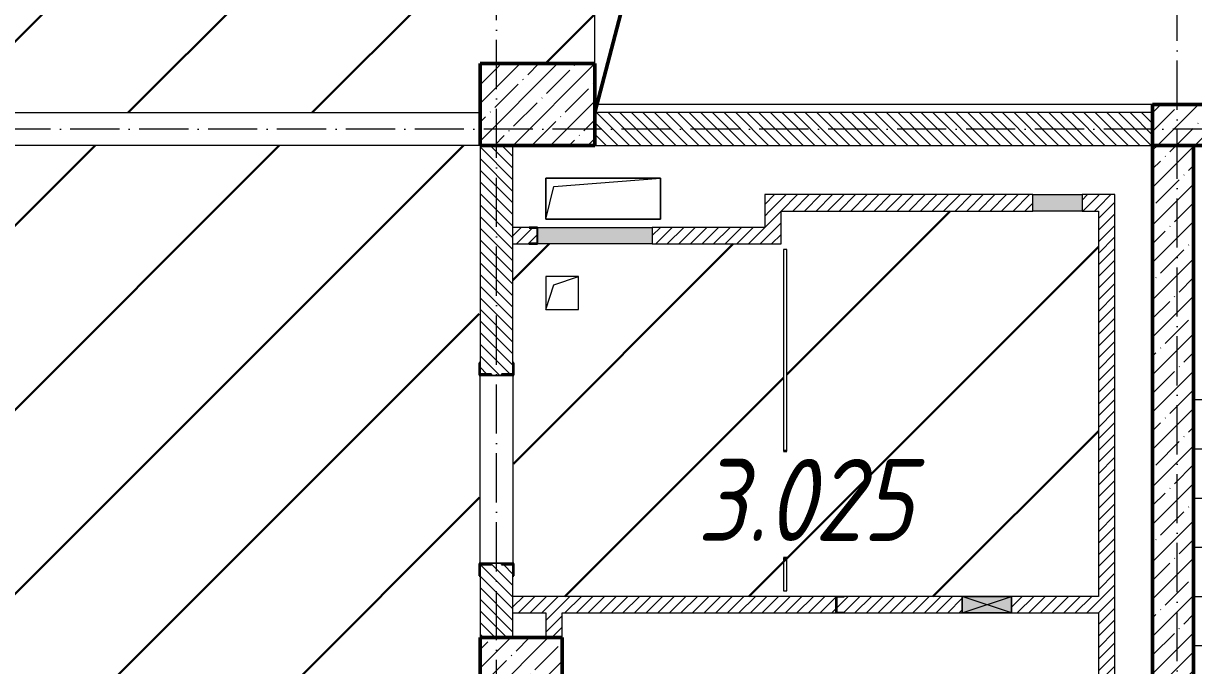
# Model space of a CAD drawing. Header units: millimetres. Extents: x -17017 to 628417, y -109036 to 199237.
# Drawn here: x 374236 to 381371, y -34854 to -30938 of the extents above; entities that cross this region are included whole.
import ezdxf

# ---------------------------------------------------------------- set-up
doc = ezdxf.new("R2010")
doc.units = ezdxf.units.MM
doc.linetypes.add('50_200_ШТРИХ_1Т_ш5_п1_п1_', pattern=[700, 500, -100, 0, -100])
for name, color, linetype, lineweight in [('A-DETL-____-OTLN-1', 7, 'Continuous', 50), ('A-DETL-GENF-OTLN', 7, 'Continuous', 9), ('A-DOOR-OPNG-MCUT', 7, 'Continuous', 35), ('A-FLOR-____-OTLN', 7, 'Continuous', 9), ('A-GENM-____-MCUT', 7, 'Continuous', 25), ('A-GENM-____-OTLN', 7, 'Continuous', 9), ('A-GENM-____-OTLN-1', 7, 'Continuous', 25), ('A-GLAZ-____-OTLN', 7, 'Continuous', 9), ('A-WALL-____-MCUT', 7, 'Continuous', 13), ('A-WALL-____-MCUT-2', 7, 'Continuous', 50), ('A-WALL-____-PATT-1', 7, 'Continuous', 9), ('A-WALL-FNSH-MCUT-1', 7, 'Continuous', 9), ('I-WALL-____-OTLN', 7, 'Continuous', 9), ('S-COLS-____-MCUT', 7, 'Continuous', 50), ('S-COLS-____-OTLN', 7, 'Continuous', 9), ('S-GRID-____-OTLN-1', 7, '50_200_ШТРИХ_1Т_ш5_п1_п1_', 9), ('S-STRS-____-OTLN-1', 7, 'Continuous', 9), ('Марки помещений', 7, 'Continuous', 9), ('стяжа', 7, 'Continuous', 30)]:
    doc.layers.add(name, color=color, linetype=linetype, lineweight=lineweight)
doc.layers.add('A-DOOR-____-OTLN-1', color=7, linetype='Continuous', lineweight=9, true_color=0xffffff)
doc.styles.add('ISOCPEUR_I_2', font='isocpeui.ttf', dxfattribs={"width": 0.85, "height": 2.3})
pattern_1 = [(135, (283770.707, -86863.456), (-35.35534, -35.35534), [])]
pattern_2 = [(45, (283770.707, -86863.456), (-35.35534, 35.35534), [])]
pattern_3 = [(45, (283770.7, -86863.46), (-114.04925, 114.04925), []), (45, (283884.76, -86863.46), (-114.04925, 114.04925), [201.612, -40.322, 3.353, -36.97])]

# ---------------------------------------------------------------- blocks, each defined once
blk = doc.blocks.new('BSC_Колонна _Прямоугольная - 500х700-V110-АР1_План отверстий 3 этажа в осях 1-64_Ю-ЯЯ')
at = {"layer": 'S-COLS-____-OTLN'}
h = blk.add_hatch(dxfattribs=at)
h.set_pattern_fill('FP_115', color=256, style=0, pattern_type=2)
h.set_pattern_definition([(315, (-55431.04, 93600), (114.04925, 114.04925), []), (315, (-55431.04, 93485.95), (114.04925, 114.04925), [201.613, -40.323, 3.353, -36.97])])
h.paths.add_polyline_path([(-250, 350), (-250, -350), (250, -350), (250, 350)], flags=0)
at = {"layer": 'S-COLS-____-MCUT'}
for p, q in [((250, 350), (-250, 350)), ((-250, 350), (-250, -350)), ((250, -350), (250, 350)), ((-250, -350), (250, -350))]:
    blk.add_line(p, q, dxfattribs=at)
blk = doc.blocks.new('BSC_Колонна _Прямоугольная - 500х500-V146-АР1_План отверстий 3 этажа в осях 1-64_Ю-ЯЯ')
at = {"layer": 'S-COLS-____-OTLN'}
h = blk.add_hatch(dxfattribs=at)
h.set_pattern_fill('FP_151', color=256, style=0, pattern_type=2)
h.set_pattern_definition([(45, (-93500, -51931.04), (-114.04925, 114.04925), []), (45, (-93385.95, -51931.04), (-114.04925, 114.04925), [201.613, -40.323, 3.353, -36.97])])
h.paths.add_polyline_path([(-250, -250), (250, -250), (250, 250), (-250, 250)], flags=0)
at = {"layer": 'S-COLS-____-MCUT'}
for p, q in [((250, 250), (-250, 250)), ((-250, 250), (-250, -250)), ((250, -250), (250, 250)), ((-250, -250), (250, -250))]:
    blk.add_line(p, q, dxfattribs=at)
blk = doc.blocks.new('DOR_ДУ_распашная__1Ст_Прямоугольная_ШЕР - Вн_650х2100h_Кабинки С_у-19996353-АР1_План отверстий 3 этажа в осях 1-64_Ю-ЯЯ')
at = {"layer": 'A-DOOR-OPNG-MCUT'}
for p, q in [((-325, 10), (-325, -10)), ((325, -10), (325, 10))]:
    blk.add_line(p, q, dxfattribs=at)
blk = doc.blocks.new('154_Стойка_СКБ_Уголок - СМ-2180_200-28268025-АР1_План отверстий 3 этажа в осях 1-64_Ю-ЯЯ')
at = {"layer": 'A-GENM-____-MCUT'}
for p, q in [((125, 156), (125, 81)), ((200, 156), (125, 156)), ((131, 81), (131, 150)), ((131, 150), (200, 150)), ((200, 150), (200, 156)), ((125, 81), (131, 81)), ((131, 19), (125, 19)), ((125, 19), (125, -56)), ((131, -50), (131, 19)), ((125, -56), (200, -56)), ((200, -50), (131, -50)), ((200, -56), (200, -50))]:
    blk.add_line(p, q, dxfattribs=at)
blk = doc.blocks.new('Стойка_Влож_Полоса боковая - Полоса-28213942-АР1_План отверстий 3 этажа в осях 1-64_Ю-ЯЯ')
at = {"layer": 'A-GENM-____-OTLN'}
for p, q in [((-5, 60), (0, 60)), ((-5, -60), (-5, 60)), ((0, -60), (-5, -60))]:
    blk.add_line(p, q, dxfattribs=at)
blk = doc.blocks.new('154_Фахверк_СКБ_Швеллер - Тип_100_3960-28336563-АР1_План отверстий 3 этажа в осях 1-64_Ю-ЯЯ')
at = {"layer": 'A-GENM-____-MCUT'}
for p, q in [((125, 50), (175, 50)), ((125, -50), (125, 50)), ((128, 47), (128, -47)), ((175, 47), (128, 47)), ((175, 50), (175, 47)), ((175, -50), (125, -50)), ((128, -47), (175, -47)), ((175, -47), (175, -50))]:
    blk.add_line(p, q, dxfattribs=at)
blk = doc.blocks.new('AR_Отверстие Ниша - Лючок-32405746-АР1_План отверстий 3 этажа в осях 1-64_Ю-ЯЯ')
at = {"layer": 'A-GLAZ-____-OTLN'}
blk.add_hatch(color=256, dxfattribs=at).paths.add_polyline_path([(-350, 50), (-350, -50), (350, -50), (350, 50)], flags=0)
for p, q in [((-350, 50), (350, 50)), ((-350, -50), (-350, 50)), ((350, -50), (-350, -50))]:
    blk.add_line(p, q, dxfattribs=at)
blk = doc.blocks.new('AR_Отверстие Ниша - Лючок-32405226-АР1_План отверстий 3 этажа в осях 1-64_Ю-ЯЯ')
at = {"layer": 'A-GLAZ-____-OTLN'}
blk.add_hatch(color=256, dxfattribs=at).paths.add_polyline_path([(150, 50), (-150, 50), (-150, -50), (150, -50)], flags=0)
for p, q in [((-150, 50), (150, 50)), ((-150, -50), (-150, 50)), ((150, 50), (150, -50)), ((150, -50), (-150, -50))]:
    blk.add_line(p, q, dxfattribs=at)
blk = doc.blocks.new('154_Фахверк_СКБ_Швеллер - Тип_100_3960_зеркало-29806508-АР1_План отверстий 3 этажа в осях 1-64_Ю-ЯЯ')
at = {"layer": 'A-GENM-____-MCUT'}
for p, q in [((175, 50), (125, 50)), ((125, 50), (125, -50)), ((128, 47), (175, 47)), ((128, -47), (128, 47)), ((175, 47), (175, 50)), ((125, -50), (175, -50)), ((175, -47), (128, -47)), ((175, -50), (175, -47))]:
    blk.add_line(p, q, dxfattribs=at)
blk = doc.blocks.new('AR_Отверстие прямоугольное _в плите_ - AR_Отверстие прямоугольное _в плите_-30459207-АР1_План отверстий 3 этажа в осях 1-64_Ю-ЯЯ')
at = {"layer": 'A-GENM-____-OTLN'}
for p, q in [((100, 100), (-100, 100)), ((-100, 100), (-100, -100)), ((-50, 50), (100, 100)), ((100, -100), (100, 100)), ((-100, -100), (-50, 50)), ((-100, -100), (100, -100))]:
    blk.add_line(p, q, dxfattribs=at)
blk = doc.blocks.new('AR_Отверстие прямоугольное _в плите_ - AR_Отверстие прямоугольное _в плите_-30459221-АР1_План отверстий 3 этажа в осях 1-64_Ю-ЯЯ')
at = {"layer": 'A-GENM-____-OTLN'}
for p, q in [((350, 125), (-350, 125)), ((-350, 125), (-350, -125)), ((-350, -125), (-300, 75)), ((-300, 75), (350, 125)), ((350, -125), (350, 125)), ((-350, -125), (350, -125))]:
    blk.add_line(p, q, dxfattribs=at)
blk = doc.blocks.new('AR_Отверстие прямоугольное _в стене__БезПР - AR_Отверстие прямоугольное _в стене__БезПР-36899387-АР1_План отверстий 3 этажа в осях 1-64_Ю-ЯЯ')
at = {"layer": 'A-GLAZ-____-OTLN'}
blk.add_hatch(color=256, dxfattribs=at).paths.add_polyline_path([(150, 50), (-150, 50), (-150, -50), (150, -50)], flags=0)
at = {"layer": 'A-DETL-GENF-OTLN'}
for p, q in [((-150, -50), (-150, 50)), ((-150, 50), (150, 50)), ((150, 50), (-150, -50)), ((-150, 50), (150, -50)), ((150, 50), (-150, 50)), ((-150, 50), (-150, -50)), ((150, 50), (150, -50)), ((150, -50), (150, 50)), ((150, -50), (-150, -50)), ((-150, -50), (150, -50))]:
    blk.add_line(p, q, dxfattribs=at)
at = {"layer": 'A-GLAZ-____-OTLN'}
blk.add_line((150, 50), (-150, 50), dxfattribs=at)
blk = doc.blocks.new('3эт')
at = {"layer": 'S-GRID-____-OTLN-1', "color": 251, "ltscale": 0.6, "true_color": 0x636466}
for p, q in [((377120.7, -46882.4), (377120.7, 4029.4)), ((381270.7, -37346.8), (381270.7, 4029.4)), ((387845.1, -31582.4), (279101.9, -31582.4))]:
    blk.add_line(p, q, dxfattribs=at)

msp = doc.modelspace()

# ---------------------------------------------------------------- hatches: boundary and pattern name
at = {"layer": 'A-WALL-____-PATT-1'}
h = msp.add_hatch(dxfattribs=at)
h.set_pattern_fill('FP_12', color=256, style=0, pattern_type=2)
h.set_pattern_definition(pattern_3)
h.paths.add_polyline_path([(384520.7, -31682.4), (384520.7, -31432.4), (381120.7, -31432.4), (381120.7, -31682.4), (382734.7, -31682.4)], flags=0)
h = msp.add_hatch(dxfattribs=at)
h.set_pattern_fill('FP_9', color=256, style=0, pattern_type=2)
h.set_pattern_definition(pattern_1)
h.paths.add_polyline_path([(381120.7, -31682.4), (381120.7, -31482.4), (377720.7, -31482.4), (377720.7, -31682.4), (379199.8, -31682.4)], flags=0)
h = msp.add_hatch(dxfattribs=at)
h.set_pattern_fill('FP_9', color=256, style=0, pattern_type=2)
h.set_pattern_definition(pattern_1)
h.paths.add_polyline_path([(377089.7, -34682.4), (377220.7, -34682.4), (377220.7, -34238.4), (377151.7, -34238.4), (377151.7, -34232.4), (377089.7, -34232.4), (377089.7, -34238.4), (377020.7, -34238.4), (377020.7, -34682.4)], flags=0)
h.paths.add_polyline_path([(377089.7, -33082.4), (377151.7, -33082.4), (377151.7, -33076.4), (377220.7, -33076.4), (377220.7, -31682.4), (377020.7, -31682.4), (377020.7, -33076.4), (377089.7, -33076.4)], flags=0)
h = msp.add_hatch(dxfattribs=at)
h.set_pattern_fill('FP_12', color=256, style=0, pattern_type=2)
h.set_pattern_definition(pattern_3)
h.paths.add_polyline_path([(381120.7, -36882.4), (381370.7, -36882.4), (381370.7, -31682.4), (381120.7, -31682.4), (381120.7, -36097.9)], flags=0)
h = msp.add_hatch(dxfattribs=at)
h.set_pattern_fill('FP_8', color=256, style=0, pattern_type=2)
h.set_pattern_definition(pattern_2)
h.paths.add_polyline_path([(380690.7, -32082.4), (380790.7, -32082.4), (380790.7, -31982.4), (380690.7, -31982.4), (380690.7, -31987.6)], flags=0)
h.paths.add_polyline_path([(378855.7, -32082.4), (380390.7, -32082.4), (380390.7, -31982.4), (378755.7, -31982.4), (378755.7, -32082.4)], flags=0)
h = msp.add_hatch(dxfattribs=at)
h.set_pattern_fill('FP_8', color=256, style=0, pattern_type=2)
h.set_pattern_definition(pattern_2)
h.paths.add_polyline_path([(380890.7, -36382.4), (380890.7, -36082.4), (380790.7, -36082.4), (380790.7, -36382.4), (380865.7, -36382.4)], flags=0)
h.paths.add_polyline_path([(380852.9, -35582.4), (380890.7, -35582.4), (380890.7, -31982.4), (380790.7, -31982.4), (380790.7, -35582.4), (380850.7, -35582.4)], flags=0)
h = msp.add_hatch(dxfattribs=at)
h.set_pattern_fill('FP_8', color=256, style=0, pattern_type=2)
h.set_pattern_definition(pattern_2)
h.paths.add_polyline_path([(378855.7, -32282.4), (378855.7, -32082.4), (378755.7, -32082.4), (378755.7, -32282.4)], flags=0)
h = msp.add_hatch(dxfattribs=at)
h.set_pattern_fill('FP_8', color=256, style=0, pattern_type=2)
h.set_pattern_definition(pattern_2)
h.paths.add_polyline_path([(377320.7, -32282.4), (377320.7, -32279.4), (377367.7, -32279.4), (377367.7, -32185.4), (377320.7, -32185.4), (377320.7, -32182.4), (377220.7, -32182.4), (377220.7, -32282.4)], flags=0)
h.paths.add_polyline_path([(378755.7, -32282.4), (378755.7, -32182.4), (378070.7, -32182.4), (378070.7, -32282.4)], flags=0)
h = msp.add_hatch(dxfattribs=at)
h.set_pattern_fill('FP_8', color=256, style=0, pattern_type=2)
h.set_pattern_definition(pattern_2)
h.paths.add_polyline_path([(380260.7, -34532.4), (380790.7, -34532.4), (380790.7, -34432.4), (380260.7, -34432.4), (380260.7, -34448.6)], flags=0)
h.paths.add_polyline_path([(379960.7, -34532.4), (379960.7, -34432.4), (379240.7, -34432.4), (379240.7, -34435.4), (379193.7, -34435.4), (379193.7, -34529.4), (379240.7, -34529.4), (379240.7, -34532.4)], flags=0)
h.paths.add_polyline_path([(377520.7, -34532.4), (379190.7, -34532.4), (379190.7, -34432.4), (377220.7, -34432.4), (377220.7, -34532.4), (377432.3, -34532.4)], flags=0)
h = msp.add_hatch(dxfattribs=at)
h.set_pattern_fill('FP_8', color=256, style=0, pattern_type=2)
h.set_pattern_definition(pattern_2)
h.paths.add_polyline_path([(377420.7, -34682.4), (377520.7, -34682.4), (377520.7, -34532.4), (377420.7, -34532.4)], flags=0)
at = {"layer": 'стяжа'}
h = msp.add_hatch(dxfattribs=at)
h.set_pattern_fill('ANSI31', color=5, scale=250)
h.paths.add_polyline_path([(375220.7, -13632.4), (377020.7, -13632.4), (377020.7, -13132.4), (377720.7, -13132.4), (377720.7, -7782.4), (377020.7, -7782.4), (377020.7, -7282.4), (377720.7, -7282.4), (377720.7, -6032.4), (376220.7, -6032.4), (376020.7, -6032.4), (376020.7, -5932.4), (376020.7, -4632.4), (376020.7, -4432.4), (376020.7, -3707.4), (376014.7, -3707.4), (376014.7, -3632.4), (376014.7, -3626.4), (376014.7, -3557.4), (376020.7, -2032.4), (376014.7, -2032.4), (376014.7, -1957.4), (376020.7, -1432.4), (375595.7, -1432.4), (375595.7, -1438.4), (375520.7, -1438.4), (375520.7, -1432.4), (373020.7, -1432.4), (373020.7, -1682.4), (372520.7, -1682.4), (372520.7, -1432.4), (370720.7, -1432.4), (370720.7, -1438.4), (370645.7, -1438.4), (370270.6, -1436.1), (370270.6, -1532.8), (370070.6, -1532.8), (370070.6, -1432.4), (369670.7, -1432.4), (369670.7, -1438.4), (369595.7, -1438.4), (367795.7, -1432.4), (367795.7, -1438.4), (367720.7, -1438.4), (367370.7, -1434.6), (367370.7, -1532.4), (367170.7, -1532.4), (367170.7, -1682.4), (367170.7, -2007.4), (367176.7, -2007.4), (367176.7, -2082.4), (367171, -3707.4), (367176.7, -3707.4), (367176.7, -3776.4), (367176.7, -3782.4), (367176.7, -3857.4), (367172.5, -4432.4), (367770.7, -4432.4), (367770.7, -5132.4), (367770.7, -7782.4), (367770.7, -8482.4), (367270.7, -8482.4), (367270.7, -8682.4), (367270.7, -9182.4), (367270.7, -11032.4), (367270.7, -11182.4), (367770.7, -11182.4), (367770.7, -11882.4), (366570.7, -11882.4), (366570.7, -11532.4), (361970.7, -11532.4), (361470.7, -11532.4), (361470.7, -12062.4), (361470.7, -12312.4), (361470.7, -14432.4), (362020.7, -14432.4), (362220.7, -14432.4), (362720.7, -14432.4), (362720.7, -14582.4), (362720.7, -15582.4), (362720.7, -15832.4), (362220.7, -15832.4), (362220.7, -16982.4), (362220.7, -18882.4), (362720.7, -18882.4), (362720.7, -20282.4), (361970.7, -20282.4), (361270.7, -20282.4), (361270.7, -19782.4), (361270.7, -19682.4), (361270.7, -19482.4), (361270.7, -16982.4), (361270.7, -16482.4), (361270.7, -14532.4), (361270.7, -14432.4), (361270.7, -12312.4), (361270.7, -12062.4), (361270.7, -11532.4), (361270.7, -11032.4), (361270.7, -10232.4), (361970.7, -10232.4), (361970.7, -10332.4), (361970.7, -10832.4), (361970.7, -11032.4), (361970.7, -11332.4), (366570.7, -11332.4), (366570.7, -11032.4), (366570.7, -9182.4), (366570.7, -8682.4), (366570.7, -6982.4), (367070.7, -6982.4), (367070.7, -5182.4), (366570.7, -5182.4), (366570.7, -4682.4), (366970.7, -4682.4), (366970.7, -3857.4), (366964.7, -3857.4), (366964.7, -3782.4), (366964.7, -3776.4), (366964.7, -3707.4), (366970.7, -2082.4), (366964.7, -2082.4), (366964.7, -2007.4), (366970.7, -1682.4), (366670.7, -1682.4), (366670.7, -1432.4), (364870.7, -1432.4), (364870.7, -1438.4), (364795.7, -1438.4), (363895.7, -1432.4), (363895.7, -1438.4), (363820.7, -1438.4), (363820.7, -1432.4), (362020.7, -1432.4), (362020.7, -1438.4), (361970.7, -1438.4), (361970.7, -1532.4), (361770.7, -1532.4), (361770.7, -1682.4), (361270.7, -1682.4), (361270.7, -1532.4), (361070.7, -1532.4), (361070.7, -1432.4), (360895.7, -1432.4), (360895.7, -1438.4), (360820.7, -1438.4), (360820.7, -1432.4), (359020.7, -1432.4), (359020.7, -1682.4), (358720.7, -1682.4), (358720.7, -3032.4), (359520.7, -3032.4), (359520.7, -4582.4), (359220.7, -4582.4), (359220.7, -6052.4), (359220.7, -6252.4), (359220.7, -6482.4), (359220.7, -7082.4), (359220.7, -7282.4), (359220.7, -7882.4), (359220.7, -7932.4), (359220.7, -8032.4), (358720.7, -8032.4), (358720.7, -11032.4), (359020.7, -11032.4), (359470.7, -11032.4), (359470.7, -12932.4), (358720.7, -12932.4), (358720.7, -16482.4), (359020.7, -16482.4), (359020.7, -16982.4), (358720.7, -16982.4), (358720.7, -19182.4), (359020.7, -19182.4), (359020.7, -19682.4), (358780.7, -19682.4), (358780.7, -20222.4), (358780.7, -20282.4), (358476.4, -20282.4), (358470.8, -22442.4), (358520.7, -22442.4), (358520.7, -22382.4), (358780.7, -22382.4), (358780.7, -23482.4), (360020.7, -23482.4), (360020.7, -22682.4), (362120.7, -22682.4), (362170.7, -22682.4), (364220.7, -22682.4), (364270.7, -22682.4), (365995.7, -22682.4), (367245.7, -22682.4), (367295.7, -22682.4), (369540.7, -22682.4), (369540.7, -23482.4), (369540.7, -23682.4), (369540.7, -26232.4), (369540.7, -26282.4), (369540.7, -28882.4), (369540.7, -28932.4), (369540.7, -31482.4), (369620.7, -31482.4), (369620.7, -31482.4), (371919.3, -31482.4), (372519.3, -31482.4), (372519.3, -31682.4), (372520.7, -31682.4), (373020.7, -31682.4), (373020.7, -31482.4), (377020.7, -31482.4), (377020.7, -31182.4), (377720.7, -31182.4), (377720.7, -25732.4), (377020.7, -25732.4), (377020.7, -25232.4), (377720.7, -25232.4), (377720.7, -22732.4), (377020.7, -22732.4), (377020.7, -22232.4), (375220.7, -22232.4)])
h.paths.add_polyline_path([(367270.7, -19782.4), (367270.7, -20282.4), (366570.7, -20282.4), (366570.7, -19782.4)], flags=16)
h.paths.add_polyline_path([(367370.7, -16982.4), (367270.7, -16982.4), (366570.7, -16982.4), (365670.7, -16982.4), (365670.7, -15682.4), (367370.7, -15682.4)], flags=16)
h.paths.add_polyline_path([(367270.7, -16482.4), (366570.7, -16482.4), (366570.7, -16882.4), (365770.7, -16882.4), (365770.7, -15782.4), (367270.7, -15782.4)], flags=0)
h.paths.add_polyline_path([(365870.7, -16482.4), (365870.7, -15832.4), (367270.7, -15832.4), (365979, -15940.7)], flags=0)
h.paths.add_polyline_path([(371420.7, -16982.4), (371420.7, -15682.4), (373120.7, -15682.4), (373120.7, -16982.4), (373020.7, -16982.4), (372320.7, -16982.4)], flags=16)
h.paths.add_polyline_path([(372220.7, -19282.4), (373020.7, -19282.4), (373020.7, -19782.4), (373020.7, -20282.4), (372320.7, -20282.4), (372220.7, -20282.4)], flags=16)
h.paths.add_polyline_path([(371520.7, -16882.4), (372320.7, -16882.4), (372320.7, -16482.8), (371520.7, -16482.8)], flags=0)
h.paths.add_polyline_path([(372320.7, -19382.4), (372920.7, -19382.4), (372920.7, -19782.4), (372320.7, -19782.4)], flags=0)
h.paths.add_polyline_path([(373020.7, -15782.8), (373020.7, -15782.4), (371520.7, -15782.4), (371520.7, -15782.8)], flags=0)
h.paths.add_polyline_path([(372320.7, -23482.4), (373020.7, -23482.4), (373020.7, -23982.4), (372320.7, -23982.4)], flags=16)
h.paths.add_polyline_path([(372320.7, -12782.4), (372320.7, -12597.4), (372320.7, -12447.4), (372320.7, -11532.4), (372320.7, -11032.4), (373020.7, -11032.4), (373020.7, -11532.4), (373020.7, -12447.4), (373020.7, -12597.4), (373020.7, -12782.4)], flags=16)
h.paths.add_polyline_path([(372420.7, -12682.4), (372420.7, -12597.4), (372320.7, -12597.4), (372320.7, -12447.4), (372420.7, -12447.4), (372420.7, -12382.4), (372920.7, -12382.4), (372920.7, -12447.4), (373020.7, -12447.4), (373020.7, -12597.4), (372920.7, -12597.4), (372920.7, -12682.4)], flags=0)
h.paths.add_polyline_path([(372920.7, -12482.4), (372420.7, -12482.4), (372420.7, -12597.4), (372320.7, -12597.4), (372370.7, -12522.4), (372320.7, -12447.4), (372420.7, -12447.4), (372420.7, -12482.4), (372920.7, -12482.4), (372920.7, -12447.4), (373020.7, -12447.4), (372970.7, -12522.4), (373020.7, -12597.4), (372920.7, -12597.4)], flags=0)
h.paths.add_polyline_path([(372520.7, -11632.4), (372420.7, -12282.4), (372420.7, -12282.4), (372920.7, -12282.4), (372920.7, -11532.4)], flags=0)
h.paths.add_polyline_path([(372320.7, -26982.4), (373020.7, -26982.4), (373020.7, -27482.4), (372320.7, -27482.4)], flags=16)
h.paths.add_polyline_path([(372320.7, -9182.4), (372320.7, -8682.4), (372320.7, -8332.4), (373020.7, -8332.4), (373020.7, -8432.4), (373020.7, -8682.4), (373020.7, -9182.4)], flags=16)
h.paths.add_polyline_path([(372420.7, -8682.4), (372420.7, -8432.4), (372920.7, -8432.4), (373020.7, -8432.4), (373020.7, -8682.4), (372920.7, -8682.4)], flags=0)
h.paths.add_polyline_path([(372920.7, -8432.4), (373020.7, -8432.4), (372970.7, -8557.4), (373020.7, -8682.4), (372920.7, -8682.4)], flags=0)
h.paths.add_polyline_path([(361970.7, -9182.4), (361270.7, -9182.4), (361270.7, -8682.4), (361270.7, -8282.4), (361970.7, -8282.4), (361970.7, -8682.4)], flags=16)
h.paths.add_polyline_path([(361370.7, -8682.4), (361370.7, -8382.4), (361872.7, -8382.4), (361870.7, -8382.8), (361870.7, -8682.4)], flags=0)
h.paths.add_polyline_path([(372320.7, -5182.4), (372320.7, -4682.4), (372320.7, -4232.4), (373020.7, -4232.4), (373020.7, -4682.4), (373020.7, -5182.4)], flags=16)
h.paths.add_polyline_path([(372420.7, -4682.4), (372420.7, -4332.4), (372920.7, -4332.4), (372920.7, -4682.4)], flags=0)
h.paths.add_polyline_path([(361970.7, -5182.4), (361270.7, -5182.4), (361270.7, -4682.4), (361970.7, -4682.4)], flags=16)
h = msp.add_hatch(dxfattribs=at)
h.set_pattern_fill('ANSI31', color=5, scale=250)
h.paths.add_polyline_path([(378870.7, -32282.4), (378070.7, -32282.4), (377370.7, -32282.4), (377320.7, -32282.4), (377220.7, -32282.4), (377220.7, -33007.4), (377226.7, -33007.4), (377226.7, -33082.4), (377220.7, -34232.4), (377226.7, -34232.4), (377226.7, -34307.4), (377224.7, -34432.4), (379190.7, -34432.4), (379240.7, -34432.4), (379960.7, -34432.4), (380260.7, -34432.4), (380790.7, -34432.4), (380790.7, -32082.4), (380690.7, -32082.4), (380390.7, -32082.4), (378855.7, -32082.4), (378855.7, -32317.4), (378890.7, -32317.4), (378890.7, -33547.4), (378870.7, -33547.4)])
h.paths.add_polyline_path([(377620.7, -32682.4), (377420.7, -32682.4), (377420.7, -32482.4), (377620.7, -32482.4)], flags=16)
h.paths.add_polyline_path([(378870.7, -34197.4), (378890.7, -34197.4), (378890.7, -34397.4), (378870.7, -34397.4)], flags=0)
h.paths.add_polyline_path([(380790.7, -35582.4), (380790.7, -34932.4), (377520.7, -34932.4), (377520.7, -35182.4), (377220.7, -35182.4), (377220.7, -35407.4), (377226.7, -35407.4), (377226.7, -35482.4), (377220.7, -36482.4), (377226.7, -36482.4), (377226.7, -36557.4), (377220.7, -36682.4), (380790.7, -36682.4), (380790.7, -36382.4), (380790.7, -36082.4)])
h.paths.add_polyline_path([(366970.7, -37607.4), (366964.7, -37607.4), (366964.7, -37532.4), (366970.5, -35807.4), (366964.7, -35807.4), (366964.7, -35738.4), (366964.7, -35732.4), (366964.7, -35657.4), (366970.7, -35182.4), (366670.7, -35182.4), (366670.7, -34782.4), (366294.7, -34782.4), (366294.7, -34788.4), (365746.7, -34788.4), (365466.7, -34782.4), (365420.7, -34782.4), (364270.7, -34782.4), (364224.7, -34782.4), (361570.7, -34782.4), (361520.7, -34782.4), (358770.7, -34782.4), (358770.7, -35182.4), (358720.7, -35182.4), (358720.7, -35282.4), (358520.7, -35282.4), (358520.7, -35407.4), (358526.7, -35407.4), (358526.7, -35482.4), (358520.7, -37276.4), (358526.7, -37276.4), (358526.7, -37351.4), (358520.7, -38407.4), (358526.7, -38407.4), (358526.7, -38482.4), (358520.7, -40282.4), (358526.7, -40282.4), (358526.7, -40357.4), (358520.7, -40432.4), (358770.7, -40432.4), (358770.7, -40932.4), (358720.7, -40932.4), (358720.7, -41032.4), (358520.7, -41032.4), (358520.7, -41407.4), (358526.7, -41407.4), (358526.7, -41482.4), (358520.7, -43282.4), (358526.7, -43282.4), (358526.7, -43382.4), (358770.7, -43382.4), (358770.7, -43882.4), (361270.7, -43882.4), (361270.7, -43382.4), (361270.7, -43232.4), (362170.7, -43232.4), (362720.7, -43232.4), (362770.7, -43232.4), (362870.7, -43232.4), (362870.7, -43882.4), (366670.7, -43882.4), (366670.7, -43382.4), (367170.7, -43382.4), (367170.7, -43682.4), (371470.7, -43682.4), (371470.7, -43632.4), (370370.7, -43632.4), (370370.7, -43132.4), (369970.7, -43132.4), (369970.7, -43632.4), (368870.7, -43632.4), (368870.7, -43132.4), (368480.7, -43132.4), (368470.7, -43133.7), (368470.7, -43633.7), (367570.7, -43633.7), (367570.7, -43132.4), (369320.7, -43132.4), (369320.7, -43032.4), (369370.7, -43032.4), (370420.7, -43032.4), (371470.7, -43032.4), (371570.7, -43032.4), (371570.7, -43682.4), (372070.7, -43682.4), (372370.7, -43682.4), (372520.7, -43682.4), (372520.7, -43382.4), (373020.7, -43382.4), (373020.7, -43882.4), (376470.7, -43882.4), (376470.7, -43382.4), (376970.7, -43382.4), (376970.7, -42604.5, -0.268162), (376945.7, -42561.2, -0.268162), (376970.7, -42517.9), (376970.7, -40032.4), (376470.7, -40032.4), (376470.7, -39532.4), (376970.7, -39532.4), (376970.7, -39832.4), (380620.7, -39832.4), (380620.7, -39582.4), (380620.7, -37982.4), (380620.7, -37582.4), (378870.7, -37582.4), (378820.7, -37582.4), (378220.7, -37582.4), (377120.7, -37582.4), (377020.7, -37582.4), (377020.7, -37382.4), (377020.7, -36882.4), (377020.7, -36557.4), (377014.7, -36557.4), (377014.7, -36482.4), (377020.7, -35482.4), (377014.7, -35482.4), (377014.7, -35407.4), (377020.7, -35182.4), (377020.7, -34682.4), (377020.7, -34307.4), (377014.7, -34307.4), (377014.7, -34232.4), (377020.7, -33082.4), (377014.7, -33082.4), (377014.7, -33007.4), (377020.7, -31682.4), (373020.7, -31682.4), (372520.7, -31682.4), (372519.3, -31682.4), (371919.3, -31682.4), (369585.7, -31682.4), (369585.7, -31688.4), (369170.7, -31688.4), (369170.7, -31682.4), (367470.7, -31682.4), (367470.7, -31688.4), (367395.7, -31688.4), (367170.7, -31682.4), (367170.7, -31917.4), (367170.7, -32167.4), (367170.7, -32507.4), (367176.7, -32507.4), (367176.7, -32582.4), (367176.7, -32588.4), (367176.7, -32657.4), (367171.1, -33657.4), (367176.7, -33657.4), (367176.7, -33726.4), (367176.7, -33732.4), (367176.7, -33807.4), (367170.7, -34682.4), (367170.7, -35182.4), (367170.7, -35657.4), (367176.7, -35657.4), (367176.7, -35732.4), (367176.7, -35738.4), (367170.7, -35762.4), (367170.7, -35732.4), (367130.7, -35732.4), (367130.7, -35737.4), (367010.7, -35737.4), (366970.7, -35733.1), (366970.7, -37532.4), (367039.7, -37532.4), (367101.7, -37532.4), (367176.7, -37532.4), (367176.7, -37607.4), (367170.7, -38007.4), (367176.7, -38007.4), (367176.7, -38082.4), (367170.7, -38112.4), (367170.7, -38082.4), (367101.7, -38082.4), (367039.7, -38082.4), (366970.7, -38082.4), (366970.7, -39882.4), (367010.7, -39882.4), (367010.7, -39877.4), (367130.7, -39877.4), (367170.7, -39881.8), (367170.7, -39852.4), (367176.7, -39807.4), (367176.7, -39876.4), (367176.7, -39882.4), (367176.7, -39957.4), (367170.7, -40432.4), (367170.7, -40932.4), (367170.7, -41157.4), (367176.7, -41157.4), (367176.7, -41232.4), (367101.7, -41232.4), (367039.7, -41232.4), (366964.7, -41232.4), (366964.7, -41157.4), (366970.7, -40932.4), (366670.7, -40932.4), (366670.7, -40432.4), (366970.7, -40432.4), (366970.7, -39957.4), (366964.7, -39957.4), (366964.7, -39882.4), (366964.7, -39876.4), (366964.7, -39807.4), (366970.7, -38082.4), (366964.7, -38082.4), (366964.7, -38007.4)])
h.paths.add_polyline_path([(367176.7, -42926.4), (367170.7, -42926.4), (367170.7, -42932.4), (367176.7, -42932.4)], flags=16)
h.paths.add_polyline_path([(366964.7, -42926.4), (366970.7, -42926.4), (367010.7, -42929.9), (367010.7, -42927.4), (367130.7, -42927.4), (367176.7, -42940.1), (367176.7, -42938.4), (367101.7, -42938.4), (367052.1, -42932.4), (367039.7, -42932.4), (367039.7, -42938.4), (366970.7, -42938.4), (366970.7, -43007.4), (366964.7, -43007.4), (366964.7, -42932.4)], flags=16)
h.paths.add_polyline_path([(372520.7, -35182.4), (372520.7, -34682.4), (373020.7, -34682.4), (373470.7, -34682.4), (373720.7, -34682.4), (373820.7, -34682.4), (373820.7, -36882.4), (372720.7, -36882.4), (372720.7, -38732.4), (373820.7, -38732.4), (373820.7, -40932.4), (373020.7, -40932.4), (372520.7, -40932.4), (372520.7, -40432.4)], flags=16)
h.paths.add_polyline_path([(373020.7, -36782.4), (373020.7, -35382.4), (373720.7, -35382.4), (373720.7, -34782.4), (373470.7, -34782.4), (373470.7, -34682.4), (373720.7, -34682.4), (373720.7, -34782.4), (373720.7, -36782.4)], flags=0)
h.paths.add_polyline_path([(373020.7, -38932.4), (373620.7, -38932.4), (373620.7, -40232.4), (373020.7, -40232.4)], flags=0)
h.paths.add_polyline_path([(373020.7, -36782.4), (373020.7, -35382.4), (373720.7, -35382.4), (373137.4, -35499.1)], flags=0)
h.paths.add_polyline_path([(378168.3, -34418.7), (379824.1, -34418.7), (379824.1, -33218.7), (378168.3, -33218.7)], flags=24)
h.paths.add_polyline_path([(377943.9, -36318.4), (379577.4, -36318.4), (379577.4, -35118.4), (377943.9, -35118.4)], flags=24)

# ---------------------------------------------------------------- linework, layer by layer
at = {"layer": 'A-DETL-____-OTLN-1'}
msp.add_line((377720.7, -31482.4), (384520.7, -5332.4), dxfattribs=at)
at = {"layer": 'A-FLOR-____-OTLN'}
for p, q in [((377720.7, -31182.4), (377720.7, -25732.4)), ((381120.7, -31432.4), (377720.7, -31432.4)), ((377420.7, -31882.4), (378120.7, -31882.4)), ((377420.7, -32132.4), (377420.7, -31882.4)), ((378120.7, -31882.4), (378120.7, -32132.4)), ((378120.7, -32132.4), (377420.7, -32132.4))]:
    msp.add_line(p, q, dxfattribs=at)
at = {"layer": 'A-WALL-____-MCUT'}
for p, q in [((381120.7, -31482.4), (377720.7, -31482.4)), ((377020.7, -31682.4), (377020.7, -33007.4)), ((377220.7, -33007.4), (377220.7, -31682.4)), ((377720.7, -31682.4), (381120.7, -31682.4)), ((377089.7, -33082.4), (377151.7, -33082.4)), ((377151.7, -34232.4), (377089.7, -34232.4)), ((377020.7, -34307.4), (377020.7, -34682.4)), ((377220.7, -34682.4), (377220.7, -34307.4))]:
    msp.add_line(p, q, dxfattribs=at)
at = {"layer": 'A-WALL-____-MCUT-2'}
for p, q in [((381120.7, -31432.4), (381120.7, -36882.4)), ((384520.7, -31432.4), (381120.7, -31432.4)), ((381120.7, -31682.4), (384520.7, -31682.4)), ((381370.7, -37132.4), (381370.7, -31682.4))]:
    msp.add_line(p, q, dxfattribs=at)
at = {"layer": 'A-WALL-FNSH-MCUT-1'}
for p, q in [((380390.7, -31982.4), (378755.7, -31982.4)), ((378755.7, -31982.4), (378755.7, -32182.4)), ((380890.7, -31982.4), (380690.7, -31982.4)), ((380890.7, -35582.4), (380890.7, -31982.4)), ((378855.7, -32082.4), (380390.7, -32082.4)), ((378855.7, -32282.4), (378855.7, -32082.4)), ((380690.7, -32082.4), (380790.7, -32082.4)), ((380790.7, -32082.4), (380790.7, -34432.4)), ((377320.7, -32182.4), (377220.7, -32182.4)), ((378755.7, -32182.4), (378070.7, -32182.4)), ((377220.7, -32282.4), (377320.7, -32282.4)), ((378070.7, -32282.4), (378855.7, -32282.4)), ((378870.7, -32317.4), (378870.7, -33547.4)), ((378890.7, -32317.4), (378870.7, -32317.4)), ((378890.7, -33547.4), (378890.7, -32317.4)), ((378870.7, -34197.4), (378870.7, -34397.4)), ((378890.7, -34397.4), (378890.7, -34197.4)), ((379190.7, -34432.4), (377220.7, -34432.4)), ((378870.7, -34397.4), (378890.7, -34397.4)), ((379960.7, -34432.4), (379240.7, -34432.4)), ((380790.7, -34432.4), (380260.7, -34432.4)), ((377220.7, -34532.4), (377420.7, -34532.4)), ((377420.7, -34532.4), (377420.7, -34682.4)), ((377520.7, -34532.4), (379190.7, -34532.4)), ((377520.7, -34682.4), (377520.7, -34532.4)), ((379240.7, -34532.4), (379960.7, -34532.4)), ((380260.7, -34532.4), (380790.7, -34532.4)), ((380790.7, -34532.4), (380790.7, -35582.4))]:
    msp.add_line(p, q, dxfattribs=at)
at = {"layer": 'I-WALL-____-OTLN'}
for p, q in [((373020.7, -31482.4), (377020.7, -31482.4)), ((377020.7, -31682.4), (373020.7, -31682.4)), ((377020.7, -34232.4), (377020.7, -33082.4)), ((377220.7, -33082.4), (377220.7, -34232.4))]:
    msp.add_line(p, q, dxfattribs=at)
at = {"layer": 'S-STRS-____-OTLN-1'}
for p, q in [((381370.7, -33232.4), (382920.7, -33232.4)), ((381370.7, -33232.4), (382920.7, -33232.4)), ((381370.7, -33532.4), (382920.7, -33532.4)), ((381370.7, -33532.4), (382920.7, -33532.4)), ((381370.7, -33832.4), (382920.7, -33832.4)), ((381370.7, -33832.4), (382920.7, -33832.4)), ((381370.7, -34132.4), (382920.7, -34132.4)), ((381370.7, -34132.4), (382920.7, -34132.4)), ((381370.7, -34432.4), (382920.7, -34432.4)), ((381370.7, -34432.4), (382920.7, -34432.4)), ((381370.7, -34732.4), (382920.7, -34732.4)), ((381370.7, -34732.4), (382920.7, -34732.4))]:
    msp.add_line(p, q, dxfattribs=at)

# ---------------------------------------------------------------- block references
at = {"layer": 'A-DOOR-____-OTLN-1', "rotation": 90}
msp.add_blockref('DOR_ДУ_распашная__1Ст_Прямоугольная_ШЕР - Вн_650х2100h_Кабинки С_у-19996353-АР1_План отверстий 3 этажа в осях 1-64_Ю-ЯЯ', (378880.7, -33872.4), dxfattribs=at)
at = {"layer": 'A-GENM-____-OTLN'}
for name, p in [('AR_Отверстие прямоугольное _в плите_ - AR_Отверстие прямоугольное _в плите_-30459221-АР1_План отверстий 3 этажа в осях 1-64_Ю-ЯЯ', (377770.7, -32007.4)), ('AR_Отверстие прямоугольное _в плите_ - AR_Отверстие прямоугольное _в плите_-30459207-АР1_План отверстий 3 этажа в осях 1-64_Ю-ЯЯ', (377520.7, -32582.4))]:
    msp.add_blockref(name, p, dxfattribs=at)
for p, rotation in [((377120.7, -33082.4), 89.99999999999991), ((377120.7, -34232.4), 269.9999999999999)]:
    msp.add_blockref('Стойка_Влож_Полоса боковая - Полоса-28213942-АР1_План отверстий 3 этажа в осях 1-64_Ю-ЯЯ', p, dxfattribs=dict(at, rotation=rotation))
at = {"layer": 'A-GENM-____-OTLN-1'}
for name, p, rotation in [('154_Фахверк_СКБ_Швеллер - Тип_100_3960_зеркало-29806508-АР1_План отверстий 3 этажа в осях 1-64_Ю-ЯЯ', (377495.7, -32232.4), 180), ('154_Стойка_СКБ_Уголок - СМ-2180_200-28268025-АР1_План отверстий 3 этажа в осях 1-64_Ю-ЯЯ', (377170.7, -33207.4), 89.9999999999999), ('154_Стойка_СКБ_Уголок - СМ-2180_200-28268025-АР1_План отверстий 3 этажа в осях 1-64_Ю-ЯЯ', (377070.7, -34107.4), 269.9999999999999)]:
    msp.add_blockref(name, p, dxfattribs=dict(at, rotation=rotation))
msp.add_blockref('154_Фахверк_СКБ_Швеллер - Тип_100_3960-28336563-АР1_План отверстий 3 этажа в осях 1-64_Ю-ЯЯ', (379065.7, -34482.4), dxfattribs=at)
at = {"layer": 'A-GLAZ-____-OTLN', "rotation": 180}
for name, p in [('AR_Отверстие Ниша - Лючок-32405226-АР1_План отверстий 3 этажа в осях 1-64_Ю-ЯЯ', (380540.7, -32032.4)), ('AR_Отверстие Ниша - Лючок-32405746-АР1_План отверстий 3 этажа в осях 1-64_Ю-ЯЯ', (377720.7, -32232.4)), ('AR_Отверстие прямоугольное _в стене__БезПР - AR_Отверстие прямоугольное _в стене__БезПР-36899387-АР1_План отверстий 3 этажа в осях 1-64_Ю-ЯЯ', (380110.7, -34482.4))]:
    msp.add_blockref(name, p, dxfattribs=at)
at = {"layer": 'S-COLS-____-OTLN', "rotation": 89.9999999999999}
msp.add_blockref('BSC_Колонна _Прямоугольная - 500х700-V110-АР1_План отверстий 3 этажа в осях 1-64_Ю-ЯЯ', (377370.7, -31432.4), dxfattribs=at)
at = {"layer": 'S-COLS-____-OTLN'}
msp.add_blockref('BSC_Колонна _Прямоугольная - 500х500-V146-АР1_План отверстий 3 этажа в осях 1-64_Ю-ЯЯ', (377270.7, -34932.4), dxfattribs=at)
at = {"layer": 'стяжа'}
msp.add_blockref('3эт', (0, 0), dxfattribs=at)

# ---------------------------------------------------------------- texts
at = {"layer": 'Марки помещений', "insert": (378343.9, -33593.7), "char_height": 500, "width": 785.654, "attachment_point": 1, "style": 'ISOCPEUR_I_2'}
msp.add_mtext('3.025', dxfattribs=at)

doc.saveas('drawing.dxf')
